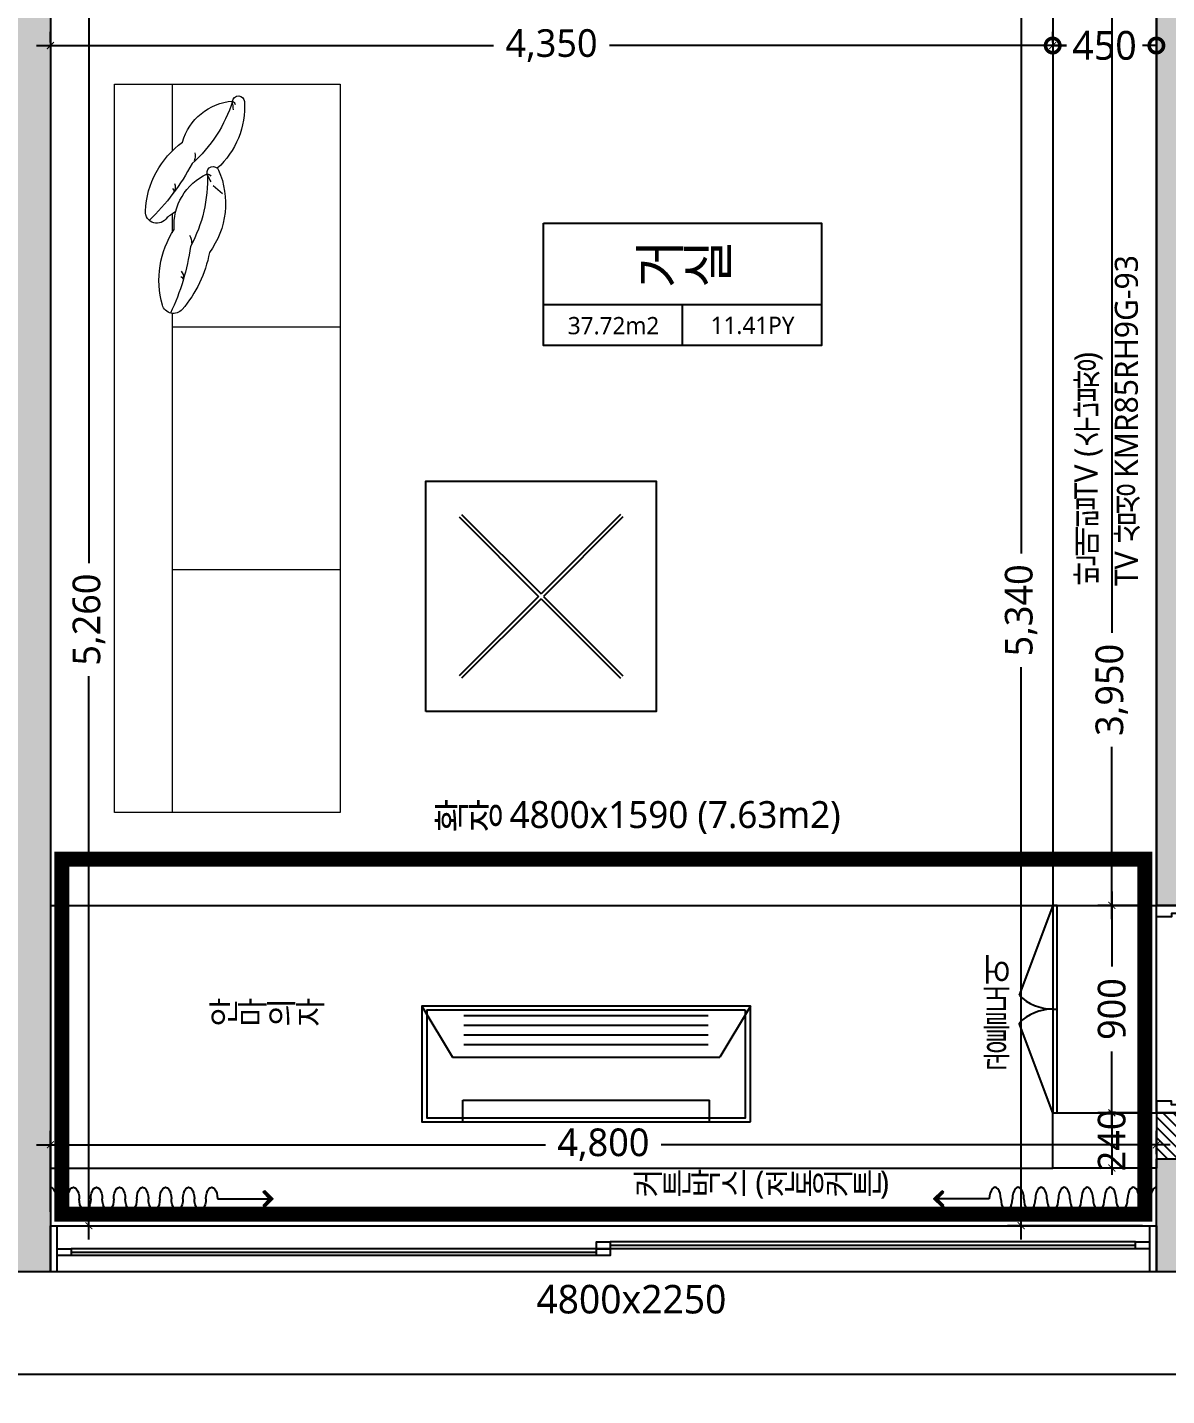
# Model space of a CAD drawing. Header units: millimetres. Extents: x -41292 to 298682, y -22072 to 33155.
# Drawn here: x 283948 to 288893, y 812 to 6749 of the extents above; entities that cross this region are included whole.
import ezdxf
from ezdxf.enums import TextEntityAlignment as Align

# ---------------------------------------------------------------- set-up
doc = ezdxf.new("R2010")
doc.units = ezdxf.units.MM
for name, pattern in [('CONT', [2, 1, 1]), ('DASHED2', [0.375, 0.25, -0.125]), ('HID', [2.3, 1.5, -0.8])]:
    doc.linetypes.add(name, pattern=pattern)
for name, color, linetype in [('0-ELC TEXT', 7, 'Continuous'), ('01. F-소품', 3, 'Continuous'), ('03-TEXT', 3, 'Continuous'), ('F-地坪分割线', 251, 'Continuous'), ('FORM(YOURNAME)-11', 1, 'Continuous'), ('P-门', 4, 'Continuous'), ('S-DIM', 7, 'Continuous'), ('TEX', 3, 'Continuous'), ('건축_벽체', 2, 'Continuous'), ('문자선', 3, 'Continuous'), ('벽1', 2, 'Continuous'), ('인테리어_가구_제작', 6, 'Continuous'), ('인테리어_기타', 8, 'Continuous'), ('인테리어_치수_내부', 8, 'Continuous'), ('인테리어_해치_벽체', 8, 'Continuous'), ('창호', 4, 'Continuous'), ('틀', 8, 'Continuous'), ('평면_가구', 6, 'Continuous')]:
    doc.layers.add(name, color=color, linetype=linetype)
doc.layers.add('인테리어_가구_보유', color=8, linetype='DASHED2', lineweight=0)
doc.styles.add('HY 울릉도 L', font='@Microsoft JhengHei UI Light.ttf')
doc.styles.add('YOURNAME', font='@Microsoft JhengHei UI Light.ttf')
doc.styles.add('넥슨고딕', font='@Microsoft JhengHei Light.ttf')
doc.styles.add('돋움', font='malgun.ttf')
doc.styles.add('코레일둥고', font='@Microsoft JhengHei Light.ttf')
doc.dimstyles.new('50', dxfattribs={"dimscale": 50, "dimtxt": 2.5, "dimasz": 2.5, "dimexe": 1.25, "dimexo": 2, "dimtad": 0, "dimdec": 0, "dimtxsty": '넥슨고딕', "dimblk": 'DOTSMALL', "dimcen": 2.5, "dimclrd": 1, "dimclre": 1, "dimclrt": 2, "dimadec": 0, "dimazin": 0, "dimtfac": 1, "dimtdec": 0, "dimtix": 1, "dimtmove": 0, "dimatfit": 3, "dimldrblk": 'DOTSMALL', "dimfxl": 1.25, "dimarcsym": 0})
doc.dimstyles.new('60', dxfattribs={"dimscale": 60, "dimtxt": 2, "dimasz": 0.5, "dimexe": 1, "dimexo": 1, "dimgap": 1, "dimtad": 0, "dimdec": 0, "dimrnd": 0.05, "dimdsep": 46, "dimlunit": 6, "dimtxsty": 'HY 울릉도 L', "dimblk": 'ARCHTICK', "dimcen": 2.5, "dimdle": 1, "dimclrd": 1, "dimclre": 1, "dimclrt": 2, "dimadec": 0, "dimazin": 0, "dimtfac": 1, "dimtdec": 0, "dimtix": 1, "dimtmove": 2, "dimatfit": 3, "dimldrblk": 'ARCHTICK', "dimfxl": 1, "dimlwd": -1, "dimlwe": -1, "dimarcsym": 0})

# ---------------------------------------------------------------- blocks, each defined once
blk = doc.blocks.new('FORM-ELEVATION')
at = {"layer": 'Defpoints'}
blk.add_lwpolyline([(-8309, 33708), (61071, 33708), (61071, -19692), (-8309, -19692)], close=True, dxfattribs=at)
at = {"layer": 'FORM(YOURNAME)-11', "color": 3, "style": 'YOURNAME'}
for tag, height, p in [('1', 451, (71041, -1219)), ('2', 451, (71041, -1863)), ('3', 451, (71041, -3150)), ('4', 451, (71041, -5081)), ('5', 515, (71041, -7398)), ('6', 515, (71041, -9650)), ('7', 515, (71041, -11903)), ('8', 515, (71041, -14155)), ('9', 515, (71041, -16408)), ('10', 515, (66791, -18596)), ('11', 515, (71041, -18660)), ('12', 515, (66791, -20848)), ('13', 515, (71041, -20848))]:
    blk.add_attdef(tag, text='', height=height, dxfattribs=at).set_placement(p, align=Align.MIDDLE_RIGHT)
blk = doc.blocks.new('asesdxd')
at = {"layer": '창호'}
for p, q in [((82026, 1449.4), (79746, 1449.4)), ((84366, 1479.4), (82086, 1479.4)), ((84366, 1449.4), (82086, 1449.4)), ((82026, 1419.4), (79746, 1419.4))]:
    blk.add_line(p, q, dxfattribs=at)
at = {"layer": '틀'}
for p, q in [((79656, 1549.4), (84456, 1549.4)), ((79656, 1349.4), (79656, 1549.4)), ((79686, 1349.4), (79686, 1549.4)), ((84426, 1549.4), (84426, 1349.4)), ((84456, 1549.4), (84456, 1349.4)), ((79746, 1434.4), (82026, 1434.4)), ((82086, 1464.4), (84366, 1464.4)), ((84456, 1349.4), (79656, 1349.4))]:
    blk.add_line(p, q, dxfattribs=at)
for points in [[(79686, 1419.4), (79686, 1449.4), (79746, 1449.4), (79746, 1419.4)], [(82026, 1449.4), (82026, 1479.4), (82086, 1479.4), (82086, 1449.4)], [(82026, 1419.4), (82026, 1449.4), (82086, 1449.4), (82086, 1419.4)], [(84366, 1449.4), (84366, 1479.4), (84426, 1479.4), (84426, 1449.4)]]:
    blk.add_lwpolyline(points, close=True, dxfattribs=at)
blk = doc.blocks.new('FFSFDF')
at = {"layer": '01. F-소품'}
blk.add_hatch(color=8, dxfattribs=at).paths.add_polyline_path([(1567672.9, 1746751.1), (1567679.9, 1746744.1), (1567715.3, 1746779.4), (1567679.9, 1746814.8), (1567672.9, 1746807.7), (1567701.2, 1746779.4)])
at = {"layer": '01. F-소품', "color": 8}
for p, q in [((1567672.9, 1746807.7), (1567679.9, 1746814.8)), ((1567474.8, 1746779.4), (1567701.2, 1746779.4)), ((1567672.9, 1746751.1), (1567679.9, 1746744.1))]:
    blk.add_line(p, q, dxfattribs=at)
for points in [[(1567672.9, 1746807.7), (1567701.2, 1746779.4), (1567672.9, 1746751.1)], [(1567679.9, 1746814.8), (1567715.3, 1746779.4), (1567679.9, 1746744.1)]]:
    blk.add_lwpolyline(points, dxfattribs=at)
for centre, start_param, end_param in [((1566799.8, 1746779.4), 1.570796, 4.712389), ((1566899.8, 1746779.4), 1.570796, 4.712389), ((1566999.8, 1746779.4), 1.570796, 4.712389), ((1567099.8, 1746779.4), 1.570796, 4.712389), ((1567199.8, 1746779.4), 1.570796, 4.712389), ((1567299.8, 1746779.4), 1.570796, 4.712389), ((1567399.8, 1746779.4), 1.570796, 4.712389), ((1566749.8, 1746779.4), 6.283185, 7.853982), ((1566849.8, 1746779.4), 4.712389, 7.853982), ((1566949.8, 1746779.4), 4.712389, 7.853982), ((1567049.8, 1746779.4), 4.712389, 7.853982), ((1567149.8, 1746779.4), 4.712389, 7.853982), ((1567249.8, 1746779.4), 4.712389, 7.853982), ((1567349.8, 1746779.4), 4.712389, 7.853982), ((1567449.8, 1746779.4), 4.712389, 7.853982)]:
    blk.add_ellipse(centre, major_axis=(0, -50), ratio=0.5, start_param=start_param, end_param=end_param, dxfattribs=at)
blk = doc.blocks.new('dasdac')
at = {"layer": '인테리어_치수_내부'}
for points in [[(891797.4, 112010.2), (891295.4, 112010.2), (891295.4, 110584.2), (891797.4, 110584.2), (891797.4, 112010.2)], [(891295.4, 112010.2), (891516.3, 111877.6)], [(891516.3, 110716.8), (891516.3, 111877.6)], [(891334.7, 110766.9), (891334.7, 111827.5)], [(891376.8, 110766.9), (891376.8, 111827.5)], [(891418.9, 110766.9), (891418.9, 111827.5)], [(891461.1, 110766.9), (891461.1, 111827.5)], [(891797.4, 111832.9), (891702.8, 111832.9)], [(891702.8, 110761.5), (891702.8, 111832.9)], [(891797.4, 110761.5), (891702.8, 110761.5)], [(891295.4, 110584.2), (891516.3, 110716.8)]]:
    blk.add_lwpolyline(points, dxfattribs=at)
blk = doc.blocks.new('zmsss')
at = {"layer": 'TEX', "color": 240, "true_color": 0xed1f24}
blk.add_lwpolyline([(122221.1, 19070.4), (122691.1, 19070.4), (122691.1, 17690.4), (122221.1, 17690.4)], close=True, dxfattribs=at)
at = {"layer": '건축_벽체'}
blk.add_blockref('dasdac', (-769090.2, -92916.8), dxfattribs=at)
blk = doc.blocks.new('tyzzk')
at = {"layer": '인테리어_가구_보유', "color": 8, "linetype": 'Continuous', "ltscale": 100}
for p, q in [((416402.9, 241733.8), (416693.4, 241733.8)), ((416966.8, 241733.8), (417048.6, 241733.8)), ((417397.5, 241733.8), (419562.9, 241733.8)), ((417456.2, 241733.8), (417456.2, 241003.8)), ((418509.5, 241733.8), (418509.5, 241003.8)), ((416792.3, 241580.9), (416792.3, 241580.9)), ((416879.2, 241514.7, 0), (416843.7, 241555.7, 0)), ((416879.2, 241514.7, 0), (416843.7, 241555.7, 0)), ((416476.7, 241471.2), (416476.7, 241471.2))]:
    blk.add_line(p, q, dxfattribs=at)
blk.add_lwpolyline([(416402.9, 241003.8), (419562.9, 241003.8), (419562.9, 241983.8), (416402.9, 241983.8)], close=True, dxfattribs=at)
for centre, radius, start, end in [((416974.2, 241452.7), 397.3, 92.97697, 143.69973), ((416278, 242527.9), 998.3, 298.06564, 315.8328), ((416956.2, 241799.3), 50.3, 299.52608, 92.97697), ((417253.4, 241393.3), 397.3, 74.21523, 123.69973), ((417347.9, 241727.6), 50, 310.64274, 74.21523), ((417014.7, 241480.5), 244.1, 85.71289, 155.71067), ((416850, 241758.5), 39, 246.81011, 297.30329), ((416867.8, 241742), 15.8, 220.86444, 310.86444), ((416533.1, 242032.9), 526.9, 323.17999, 328.23053), ((416967, 242641.8), 998.3, 278.06564, 295.46659), ((416720.1, 241453), 244.1, 105.71289, 175.71067), ((416296.1, 242046.7), 603.2, 287.42796, 318.48913), ((416819.3, 242183.5), 603.2, 267.42796, 298.48913), ((417088.3, 241701), 52.6, 235.42543, 274.97307), ((417037.3, 242089.4), 526.9, 280.56836, 310.64274), ((417241.3, 241723.2), 39, 226.81011, 277.30329), ((417252.4, 241701.6), 15.8, 200.86444, 290.86444), ((416713.9, 241685.3), 52.6, 255.42543, 294.97307), ((416500.6, 241780.1), 361.4, 266.50325, 317.75802), ((416786.6, 241555.5), 26.1, 77.55899, 246.50325), ((416920.3, 241862.9), 361.4, 246.50325, 306.23881), ((416812.6, 241583.1), 20.5, 186.09386, 240.06598), ((416867.3, 241677.7), 118.8, 234.03639, 250.11083), ((416480.1, 241445.4), 26.1, 97.55899, 266.50325), ((416495.1, 241480.2), 20.5, 206.09386, 260.06598), ((416514.1, 241587.8), 118.8, 254.03639, 270.11083)]:
    blk.add_arc(centre, radius, start, end, dxfattribs=at)
blk = doc.blocks.new('ediehsx')
at = {"layer": '인테리어_해치_벽체'}
h = blk.add_hatch(dxfattribs=at)
h.set_pattern_fill('ANSI31', color=256, scale=10, angle=450)
h.paths.add_polyline_path([(51456, -7810.6), (52456, -7810.6), (52456, -8020.6), (51456, -8020.6)])
h.paths.add_polyline_path([(54456, -18160.6), (54566.7, -18160.6), (54566.7, -17960.6), (54456, -17960.6)])
h.paths.add_polyline_path([(58986, -10080.6), (58986, -10910.6), (58856, -10910.6), (58856, -10080.6)])
h.paths.add_polyline_path([(58986, -9480.6), (58786, -9480.6), (58786, -10080.6), (58986, -10080.6)])
h.paths.add_polyline_path([(50716, -9920.6), (50716, -10660.6), (50586, -10660.6), (50586, -9920.6)])
h.paths.add_polyline_path([(50716, -9370.6), (50516, -9370.6), (50516, -9920.6), (50716, -9920.6)])
h.paths.add_polyline_path([(51616, -11560.6), (50916, -11560.6), (50916, -11660.6), (51616, -11660.6)])
h.paths.add_polyline_path([(47966, -11660.6), (48066, -11660.6), (48066, -12190.6), (47966, -12190.6)])
at = {"layer": '문자선'}
blk.add_lwpolyline([(54456, -18160.6), (54566.7, -18160.6), (54566.7, -17960.6), (54456, -17960.6)], close=True, dxfattribs=at)
blk = doc.blocks.new('_ArchTick')
at = {"color": 0, "linetype": 'ByBlock', "const_width": 0.15}
blk.add_lwpolyline([(-0.5, -0.5), (0.5, 0.5)], dxfattribs=at)
blk = doc.blocks.new('*D486')
at = {"layer": 'Defpoints', "color": 0, "transparency": 16777216}
for p in [(288398.4, 6670.3), (284048.4, 6623.4), (288398.4, 6623.4)]:
    blk.add_point(p, dxfattribs=at)
at = {"layer": 'S-DIM', "color": 1, "transparency": 16777216}
for p, q in [((284048.4, 6683.4), (284048.4, 6730.3)), ((288398.4, 6683.4), (288398.4, 6730.3)), ((283988.4, 6670.3), (285972.1, 6670.3)), ((288458.4, 6670.3), (286474.7, 6670.3))]:
    blk.add_line(p, q, dxfattribs=at)
at = {"layer": 'S-DIM', "color": 1, "transparency": 16777216, "xscale": 30, "yscale": 30, "zscale": 30, "rotation": 180}
blk.add_blockref('_ArchTick', (284048.4, 6670.3), dxfattribs=at)
at = {"layer": 'S-DIM', "color": 1, "transparency": 16777216, "xscale": 30, "yscale": 30, "zscale": 30}
blk.add_blockref('_ArchTick', (288398.4, 6670.3), dxfattribs=at)
at = {"layer": 'S-DIM', "color": 2, "transparency": 16777216, "insert": (286223.4, 6670.3), "char_height": 120, "attachment_point": 5, "style": 'HY 울릉도 L'}
blk.add_mtext('4,350', dxfattribs=at)
blk = doc.blocks.new('_DotSmall')
at = {"color": 0, "linetype": 'ByBlock', "const_width": 0.5}
blk.add_lwpolyline([(-0.0625, 0, 1), (0.0625, 0, 1)], format="xyb", close=True, dxfattribs=at)
blk = doc.blocks.new('*D487')
at = {"layer": 'Defpoints', "color": 0, "transparency": 16777216}
for p in [(288398.4, 6670.3), (288848.4, 6670.3), (288848.4, 6670.3)]:
    blk.add_point(p, dxfattribs=at)
at = {"layer": 'S-DIM', "color": 1, "lineweight": -2, "transparency": 16777216}
for p, q in [((288398.4, 6770.3), (288398.4, 6732.8)), ((288398.4, 6670.3), (288458.7, 6670.3)), ((288848.4, 6670.3), (288788.1, 6670.3)), ((288848.4, 6570.3), (288848.4, 6607.8))]:
    blk.add_line(p, q, dxfattribs=at)
at = {"layer": 'S-DIM', "color": 1, "lineweight": -2, "transparency": 16777216, "xscale": 125, "yscale": 125, "zscale": 125, "rotation": 180}
blk.add_blockref('_DotSmall', (288398.4, 6670.3), dxfattribs=at)
at = {"layer": 'S-DIM', "color": 1, "lineweight": -2, "transparency": 16777216, "xscale": 125, "yscale": 125, "zscale": 125}
blk.add_blockref('_DotSmall', (288848.4, 6670.3), dxfattribs=at)
at = {"layer": 'S-DIM', "color": 2, "transparency": 16777216, "insert": (288623.4, 6670.3), "char_height": 125, "attachment_point": 5, "style": '넥슨고딕'}
blk.add_mtext('450', dxfattribs=at)
blk = doc.blocks.new('ahewusgdfe')
at = {"layer": '인테리어_해치_벽체'}
h = blk.add_hatch(color=256, dxfattribs=at)
h.dxf.hatch_style = 1
h.paths.add_polyline_path([(308658.4, 13709.4), (308658.4, 13509.4), (308758.4, 13509.4), (308758.4, 8289.4), (308958.4, 8289.4), (308958.4, 10899.4), (309033.4, 10899.4), (309033.4, 12289.4), (308958.4, 12289.4), (308958.4, 13709.4)])
h.paths.add_polyline_path([(306848.4, 12189.4), (307858.4, 12189.4), (307858.4, 11979.4), (306848.4, 11979.4)])
h.paths.add_polyline_path([(311628.4, 6889.4), (311068.4, 6889.4), (311068.4, 8189.4), (311958.4, 8189.4), (311958.4, 8289.4), (311858.4, 8289.4), (311858.4, 10769.4), (313378.4, 10769.4), (313378.4, 8289.4), (312758.4, 8289.4), (312758.4, 8189.4), (313378.4, 8189.4), (313378.4, 6789.4), (313238.4, 6789.4), (313238.4, 3139.4), (312358.4, 3139.4), (312358.4, 2939.4), (313238.4, 2939.4), (313238.4, 1839.4), (312358.4, 1839.4), (312358.4, 1639.4), (313538.4, 1639.4), (313538.4, 11019.4), (312438.4, 11019.4), (312438.4, 12289.4), (311573.4, 12289.4), (311573.4, 12089.4), (312238.4, 12089.4), (312238.4, 11334.4), (312028.4, 11334.4), (312028.4, 11119.4), (311658.4, 11119.4), (311658.4, 8489.4), (309858.4, 8489.4), (309858.4, 8289.4), (310778.4, 8289.4), (310778.4, 6889.4), (309948.4, 6889.4), (309948.4, 6689.4), (311628.4, 6689.4)])
h.paths.add_polyline_path([(308848.4, 2939.4), (309358.4, 2939.4), (309358.4, 3139.4), (309048.4, 3139.4), (309048.4, 6889.4), (308848.4, 6889.4)])
h.paths.add_polyline_path([(308848.4, 1839.4), (308958.4, 1839.4), (308958.4, 1349.4), (308848.4, 1349.4)])
h.paths.add_polyline_path([(303848.4, 6809.4), (304048.4, 6809.4), (304048.4, 1349.4), (303848.4, 1349.4)])
h.paths.add_polyline_path([(302948.4, 6809.4), (302948.4, 6609.4), (300258.4, 6609.4), (300258.4, 1719.4), (300958.4, 1719.4), (300958.4, 1519.4), (300058.4, 1519.4), (300058.4, 6809.4)])
h.paths.add_polyline_path([(304008.4, 11839.4), (305108.4, 11839.4), (305108.4, 11079.4), (304008.4, 11079.4)], flags=16)
h.paths.add_polyline_path([(303258.4, 13209.4), (303888.4, 13209.4), (303888.4, 13709.4), (305198.4, 13709.4), (305198.4, 13509.4), (304008.4, 13509.4), (304008.4, 12049.4), (305158.4, 12049.4), (305158.4, 12189.4), (305848.4, 12189.4), (305848.4, 11979.4), (305308.4, 11979.4), (305308.4, 8339.4), (304358.4, 8339.4), (304358.4, 8539.4), (305108.4, 8539.4), (305108.4, 10879.4), (303558.4, 10879.4), (303558.4, 8339.4), (303358.4, 8339.4), (303358.4, 11019.4), (303908.4, 11019.4), (303908.4, 11839.4), (303358.4, 11839.4), (303358.4, 12049.4), (303688.4, 12049.4), (303688.4, 12269.4), (303908.4, 12269.4), (303908.4, 13009.4), (303258.4, 13009.4)])
h.paths.add_polyline_path([(300058.4, 13209.4), (300258.4, 13209.4), (300258.4, 8539.4), (302458.4, 8539.4), (302458.4, 8339.4), (300258.4, 8339.4), (300258.4, 7949.4), (300058.4, 7949.4)])
at = {"layer": '벽1'}
for points in [[(308848.4, 2939.4), (309358.4, 2939.4), (309358.4, 3139.4), (309048.4, 3139.4), (309048.4, 6889.4), (308848.4, 6889.4)], [(308848.4, 1839.4), (308958.4, 1839.4), (308958.4, 1349.4), (308848.4, 1349.4)]]:
    blk.add_lwpolyline(points, close=True, dxfattribs=at)
blk.add_lwpolyline([(303848.4, 6809.4), (304048.4, 6809.4), (304048.4, 1349.4), (303848.4, 1349.4), (303848.4, 6809.4)], dxfattribs=at)
blk = doc.blocks.new('*D578')
at = {"layer": 'Defpoints', "color": 0, "transparency": 16777216}
for p in [(289033.4, 12089.4), (289033.4, 8489.4), (289178, 8489.4), (275457.6, -11030.8), (275633.2, -11030.8), (275457.6, -11465.3)]:
    blk.add_point(p, dxfattribs=at)
at = {"layer": 'S-DIM', "color": 1, "transparency": 16777216}
for p, q in [((289178, 12149.4), (289178, 10001.5)), ((289093.4, 12089.4), (289238, 12089.4)), ((289178, 8429.4), (289178, 9507.2)), ((289093.4, 8489.4), (289238, 8489.4))]:
    blk.add_line(p, q, dxfattribs=at)
at = {"layer": 'S-DIM', "color": 1, "lineweight": -2, "transparency": 16777216}
for p, q in [((275557.6, -11030.8), (275695.7, -11030.8)), ((275633.2, -11030.8), (275633.2, -11085.8)), ((275633.2, -11465.3), (275633.2, -11410.2)), ((275557.6, -11465.3), (275695.7, -11465.3))]:
    blk.add_line(p, q, dxfattribs=at)
at = {"layer": 'S-DIM', "color": 1, "transparency": 16777216, "xscale": 30, "yscale": 30, "zscale": 30}
for p, rotation in [((289178, 12089.4), 90), ((289178, 8489.4), 270)]:
    blk.add_blockref('_ArchTick', p, dxfattribs=dict(at, rotation=rotation))
at = {"layer": 'S-DIM', "color": 1, "lineweight": -2, "transparency": 16777216, "xscale": 125, "yscale": 125, "zscale": 125}
for p, rotation in [((275633.2, -11030.8), 90), ((275633.2, -11465.3), 270)]:
    blk.add_blockref('_DotSmall', p, dxfattribs=dict(at, rotation=rotation))
at = {"layer": 'S-DIM', "color": 2, "transparency": 16777216, "attachment_point": 5, "rotation": 90}
for s, insert, char_height, style in [('3,600', (289178, 9754.4), 120, 'HY 울릉도 L'), ('435', (275633.2, -11248), 125, '넥슨고딕')]:
    blk.add_mtext(s, dxfattribs=dict(at, insert=insert, char_height=char_height, style=style))
blk = doc.blocks.new('*D605')
at = {"layer": 'Defpoints', "color": 0, "transparency": 16777216}
for p in [(288848.4, 1900.3), (288848.4, 1799.4), (284048.4, 1549.4)]:
    blk.add_point(p, dxfattribs=at)
at = {"layer": 'S-DIM', "color": 1, "transparency": 16777216}
for p, q in [((284048.4, 1609.4), (284048.4, 1960.3)), ((288848.4, 1859.4), (288848.4, 1960.3)), ((283988.4, 1900.3), (286197.1, 1900.3)), ((288908.4, 1900.3), (286699.7, 1900.3))]:
    blk.add_line(p, q, dxfattribs=at)
at = {"layer": 'S-DIM', "color": 1, "transparency": 16777216, "xscale": 30, "yscale": 30, "zscale": 30, "rotation": 180}
blk.add_blockref('_ArchTick', (284048.4, 1900.3), dxfattribs=at)
at = {"layer": 'S-DIM', "color": 1, "transparency": 16777216, "xscale": 30, "yscale": 30, "zscale": 30}
blk.add_blockref('_ArchTick', (288848.4, 1900.3), dxfattribs=at)
at = {"layer": 'S-DIM', "color": 2, "transparency": 16777216, "insert": (286448.4, 1900.3), "char_height": 120, "attachment_point": 5, "style": 'HY 울릉도 L'}
blk.add_mtext('4,800', dxfattribs=at)
blk = doc.blocks.new('*D606')
at = {"layer": 'Defpoints', "color": 0, "transparency": 16777216}
for p in [(284048.4, 6809.4), (284048.4, 1549.4), (284215.5, 1549.4)]:
    blk.add_point(p, dxfattribs=at)
at = {"layer": 'S-DIM', "color": 1, "transparency": 16777216}
for p, q in [((284215.5, 6869.4), (284215.5, 4424.7)), ((284108.4, 6809.4), (284275.5, 6809.4)), ((284215.5, 1489.4), (284215.5, 3934.1)), ((284108.4, 1549.4), (284275.5, 1549.4))]:
    blk.add_line(p, q, dxfattribs=at)
at = {"layer": 'S-DIM', "color": 1, "transparency": 16777216, "xscale": 30, "yscale": 30, "zscale": 30}
for p, rotation in [((284215.5, 6809.4), 90), ((284215.5, 1549.4), 270)]:
    blk.add_blockref('_ArchTick', p, dxfattribs=dict(at, rotation=rotation))
at = {"layer": 'S-DIM', "color": 2, "transparency": 16777216, "insert": (284215.5, 4179.4), "char_height": 120, "attachment_point": 5, "rotation": 90, "style": 'HY 울릉도 L'}
blk.add_mtext('5,260', dxfattribs=at)
blk = doc.blocks.new('*D607')
at = {"layer": 'Defpoints', "color": 0, "transparency": 16777216}
for p in [(288848.4, 6889.4), (288655, 2939.4), (288848.4, 2939.4)]:
    blk.add_point(p, dxfattribs=at)
at = {"layer": 'S-DIM', "color": 1, "transparency": 16777216}
for p, q in [((288655, 6949.4), (288655, 4121.6)), ((288788.4, 6889.4), (288595, 6889.4)), ((288655, 2879.4), (288655, 3627.2)), ((288788.4, 2939.4), (288595, 2939.4))]:
    blk.add_line(p, q, dxfattribs=at)
at = {"layer": 'S-DIM', "color": 1, "transparency": 16777216, "xscale": 30, "yscale": 30, "zscale": 30}
for p, rotation in [((288655, 6889.4), 90), ((288655, 2939.4), 270)]:
    blk.add_blockref('_ArchTick', p, dxfattribs=dict(at, rotation=rotation))
at = {"layer": 'S-DIM', "color": 2, "transparency": 16777216, "insert": (288655, 3874.4), "char_height": 120, "attachment_point": 5, "rotation": 90, "style": 'HY 울릉도 L'}
blk.add_mtext('3,950', dxfattribs=at)
blk = doc.blocks.new('*D608')
at = {"layer": 'Defpoints', "color": 0, "transparency": 16777216}
for p in [(288848.4, 2939.4), (288655, 2039.4), (288848.4, 2039.4)]:
    blk.add_point(p, dxfattribs=at)
at = {"layer": 'S-DIM', "color": 1, "transparency": 16777216}
for p, q in [((288655, 2999.4), (288655, 2673.9)), ((288788.4, 2939.4), (288595, 2939.4)), ((288655, 1979.4), (288655, 2304.9)), ((288788.4, 2039.4), (288595, 2039.4))]:
    blk.add_line(p, q, dxfattribs=at)
at = {"layer": 'S-DIM', "color": 1, "transparency": 16777216, "xscale": 30, "yscale": 30, "zscale": 30}
for p, rotation in [((288655, 2939.4), 90), ((288655, 2039.4), 270)]:
    blk.add_blockref('_ArchTick', p, dxfattribs=dict(at, rotation=rotation))
at = {"layer": 'S-DIM', "color": 2, "transparency": 16777216, "insert": (288655, 2489.4), "char_height": 120, "attachment_point": 5, "rotation": 90, "style": 'HY 울릉도 L'}
blk.add_mtext('900', dxfattribs=at)
blk = doc.blocks.new('*D609')
at = {"layer": 'Defpoints', "color": 0, "transparency": 16777216}
for p in [(288848.4, 2039.4), (288655, 1799.4), (288848.4, 1799.4)]:
    blk.add_point(p, dxfattribs=at)
at = {"layer": 'S-DIM', "color": 1, "transparency": 16777216}
for p, q in [((288788.4, 2039.4), (288595, 2039.4)), ((288655, 2039.4), (288655, 2069.4)), ((288655, 2039.4), (288655, 1799.4)), ((288788.4, 1799.4), (288595, 1799.4)), ((288655, 1799.4), (288655, 1769.4))]:
    blk.add_line(p, q, dxfattribs=at)
at = {"layer": 'S-DIM', "color": 1, "transparency": 16777216, "xscale": 30, "yscale": 30, "zscale": 30}
for p, rotation in [((288655, 2039.4), 270), ((288655, 1799.4), 90)]:
    blk.add_blockref('_ArchTick', p, dxfattribs=dict(at, rotation=rotation))
at = {"layer": 'S-DIM', "color": 2, "transparency": 16777216, "insert": (288655, 1919.4), "char_height": 120, "attachment_point": 5, "rotation": 90, "style": 'HY 울릉도 L'}
blk.add_mtext('240', dxfattribs=at)
blk = doc.blocks.new('*D623')
at = {"layer": 'Defpoints', "color": 0, "transparency": 16777216}
for p in [(288261.6, 6889.4), (288848.4, 6889.4), (288848.4, 1549.4)]:
    blk.add_point(p, dxfattribs=at)
at = {"layer": 'S-DIM', "color": 1, "transparency": 16777216}
for p, q in [((288261.6, 6949.4), (288261.6, 4466.1)), ((288788.4, 6889.4), (288201.6, 6889.4)), ((288261.6, 1489.4), (288261.6, 3972.7)), ((288788.4, 1549.4), (288201.6, 1549.4))]:
    blk.add_line(p, q, dxfattribs=at)
at = {"layer": 'S-DIM', "color": 1, "transparency": 16777216, "xscale": 30, "yscale": 30, "zscale": 30}
for p, rotation in [((288261.6, 6889.4), 90), ((288261.6, 1549.4), 270)]:
    blk.add_blockref('_ArchTick', p, dxfattribs=dict(at, rotation=rotation))
at = {"layer": 'S-DIM', "color": 2, "transparency": 16777216, "insert": (288261.6, 4219.4), "char_height": 120, "attachment_point": 5, "rotation": 90, "style": 'HY 울릉도 L'}
blk.add_mtext('5,340', dxfattribs=at)

msp = doc.modelspace()

# ---------------------------------------------------------------- linework, layer by layer
msp.add_line((288959.15, 2939.4), (288848.38, 2939.4))
at = {"color": 146, "linetype": 'HID', "ltscale": 20, "true_color": 0x105689, "const_width": 65}
msp.add_lwpolyline([(284098.38, 1599.4), (288798.38, 1599.4), (288798.38, 3139.4), (284098.38, 3139.4)], close=True, dxfattribs=at)
at = {"layer": 'F-地坪分割线'}
msp.add_line((288848.38, 2039.4), (288848.38, 2939.4), dxfattribs=at)
at = {"layer": 'P-门'}
for points in [[(288959.15, 2939.4), (288959.15, 2904.4), (288914.15, 2904.4), (288914.15, 2889.4), (288848.38, 2889.4), (288848.38, 2939.4)], [(288959.15, 2039.4), (288959.15, 2074.4), (288914.15, 2074.4), (288914.15, 2089.4), (288848.38, 2089.4), (288848.38, 2039.4)]]:
    msp.add_lwpolyline(points, close=True, dxfattribs=at)
at = {"layer": '인테리어_가구_제작', "color": 8, "linetype": 'CONT', "ltscale": 200}
for p, q in [((288398.38, 2939.4), (288252.26, 2549.99)), ((288398.38, 2039.4), (288252.26, 2428.81))]:
    msp.add_line(p, q, dxfattribs=at)
for points in [[(284048.38, 2939.4), (288848.38, 2939.4)], [(284048.38, 1799.4), (288398.38, 1799.4)]]:
    msp.add_lwpolyline(points, dxfattribs=at)
for centre, start, end in [((288400.12, 2700.08), 225.42912, 269.52868), ((288400.12, 2278.72), 90.47132, 134.57088)]:
    msp.add_arc(centre, 210.69, start, end, dxfattribs=at)
at = {"layer": '인테리어_기타', "color": 152, "true_color": 0x2776bb}
msp.add_line((286791.46, 5368.63), (286791.46, 5545.51), dxfattribs=at)
at = {"layer": '인테리어_기타'}
for p, q in [((285833.07, 4635.26), (286177.76, 4290.56)), ((286522.46, 4635.26), (286177.76, 4290.56)), ((285822.46, 4624.65), (286167.16, 4279.95)), ((286533.07, 4624.65), (286188.37, 4279.95)), ((286167.16, 4279.95), (285822.46, 3935.26)), ((286188.37, 4279.95), (286533.07, 3935.26)), ((286177.76, 4269.35), (285833.07, 3924.65)), ((286177.76, 4269.35), (286522.46, 3924.65))]:
    msp.add_line(p, q, dxfattribs=at)
at = {"layer": '인테리어_기타', "color": 152, "true_color": 0x2776bb}
msp.add_lwpolyline([(286187.85, 5899.27), (287395.06, 5899.27), (287395.06, 5545.51), (286187.85, 5545.51)], close=True, dxfattribs=at)
msp.add_lwpolyline([(287395.06, 5545.51), (287395.06, 5368.63), (286187.85, 5368.63), (286187.85, 5545.51)], dxfattribs=at)
at = {"layer": '인테리어_기타'}
msp.add_lwpolyline([(285677.76, 3779.95), (285677.76, 4779.95), (286677.76, 4779.95), (286677.76, 3779.95)], close=True, dxfattribs=at)
at = {"layer": '평면_가구'}
for points in [[(288848.38, 6889.4), (288398.38, 6889.4), (288398.38, 2939.4), (288848.38, 2939.4), (288848.38, 6889.4)], [(288398.38, 2939.4), (288398.38, 2039.4), (288418.38, 2039.4), (288418.38, 2939.4), (288398.38, 2939.4)], [(288398.38, 2489.4), (288418.38, 2489.4)]]:
    msp.add_lwpolyline(points, dxfattribs=at)
msp.add_lwpolyline([(288398.38, 2039.4), (288848.38, 2039.4), (288848.38, 1799.4), (288398.38, 1799.4)], close=True, dxfattribs=at)

# ---------------------------------------------------------------- block references
for name, p in [('asesdxd', (204392.4, 0)), ('ahewusgdfe', (-20000, 0)), ('ediehsx', (234392.4, 20000))]:
    msp.add_blockref(name, p)
at = {"color": 20, "rotation": 270}
msp.add_blockref('zmsss', (267993.01, 124706.55), dxfattribs=at)
at = {"color": 8, "xscale": -1, "rotation": 180}
msp.add_blockref('FFSFDF', (-1282701.38, 1748445.33), dxfattribs=at)
at = {"color": 8, "rotation": 180}
msp.add_blockref('FFSFDF', (1855598.15, 1748445.33), dxfattribs=at)
at = {"layer": '인테리어_가구_제작', "color": 8, "linetype": 'CONT', "ltscale": 200, "xscale": 0.25, "yscale": 0.25, "zscale": 0.25}
msp.add_blockref('FORM-ELEVATION', (280008.82, 5826.1), dxfattribs=at)
at = {"layer": '인테리어_기타', "xscale": -1, "rotation": 90}
msp.add_blockref('tyzzk', (526309.97, 422905.74), dxfattribs=at)

# ---------------------------------------------------------------- texts
at = {"color": 146, "linetype": 'HID', "ltscale": 20, "true_color": 0x105689, "style": '코레일둥고'}
msp.add_text('확장 4800x1590 (7.63m2)', height=116.6667, dxfattribs=at).set_placement((286593.57, 3275.01), align=Align.CENTER)
at = {"layer": '0-ELC TEXT', "style": '코레일둥고'}
for s, p in [('TV 삼성 KMR85RH9G-93', (288767.93, 4325.08)), ('반매립TV (수납장)', (288593.01, 4325.08)), ('공틀도어', (288200.6, 2216.59))]:
    msp.add_text(s, height=100, rotation=90, dxfattribs=at).set_placement(p)
for s, p in [('안마의자', (284730.32, 2429.49)), ('커튼박스 (전동커튼)', (286572.23, 1688.22))]:
    msp.add_text(s, height=100, dxfattribs=at).set_placement(p)
at = {"layer": '03-TEXT'}
for s, height, style, p in [('거실', 166.667, '코레일둥고', (286786.48, 5645.81)), ('37.72m2', 75, '넥슨고딕', (286492.43, 5417.52)), ('11.41PY', 75, '넥슨고딕', (287095.94, 5418.91))]:
    msp.add_text(s, height=height, dxfattribs=dict(at, style=style)).set_placement(p, align=Align.CENTER)
at = {"layer": '인테리어_기타', "color": 152, "true_color": 0x2776bb, "insert": (286033.66, 1292.51), "char_height": 123.9957, "attachment_point": 1, "style": '돋움'}
msp.add_mtext_dynamic_manual_height_columns('\\pxi-3,l4,t4;4800x2250', width=2076.8239, gutter_width=184.39, heights=[178.99], dxfattribs=at)

# ---------------------------------------------------------------- dimensions: what is measured, and where the dimension line sits
at = {"layer": 'S-DIM'}
for base, p1, p2, dimstyle, picture, middle in [((275633.18, -11030.75), (275457.59, -11465.28), (275457.59, -11030.75), '50', '*D578', (275633.18, -11248.02)), ((288261.59, 6889.4), (288848.38, 1549.4), (288848.38, 6889.4), '60', '*D623', (288261.59, 4219.4)), ((284215.5, 1549.4), (284048.38, 6809.4), (284048.38, 1549.4), '60', '*D606', (284215.5, 4179.4)), ((288654.96, 2039.4), (288848.38, 2939.4), (288848.38, 2039.4), '60', '*D608', (288654.96, 2489.4)), ((288654.96, 1799.4), (288848.38, 2039.4), (288848.38, 1799.4), '60', '*D609', (288654.96, 1919.4))]:
    dim = msp.add_linear_dim(base=base, p1=p1, p2=p2, angle=90, dimstyle=dimstyle, dxfattribs=at)
    dim.commit()
    dim.dimension.update_dxf_attribs({"geometry": picture, "text_midpoint": middle})
for base, p1, p2, picture, middle in [((289178.03, 8489.4), (289033.38, 12089.4), (289033.38, 8489.4), '*D578', (289178.03, 9754.37)), ((288654.96, 2939.4), (288848.38, 6889.4), (288848.38, 2939.4), '*D607', (288654.96, 3874.4))]:
    dim = msp.add_linear_dim(base=base, p1=p1, p2=p2, angle=90, dimstyle='60', dxfattribs=at)
    dim.commit()
    dim.dimension.update_dxf_attribs({"geometry": picture, "text_midpoint": middle, "dimtype": 160})
for base, p1, p2, dimstyle, picture, middle in [((288848.38, 6670.28), (288398.38, 6670.28), (288848.38, 6670.28), '50', '*D487', (288623.38, 6670.28)), ((288398.38, 6670.28), (284048.38, 6623.41), (288398.38, 6623.41), '60', '*D486', (286223.38, 6670.28)), ((288848.38, 1900.34), (284048.38, 1549.4), (288848.38, 1799.4), '60', '*D605', (286448.38, 1900.34))]:
    dim = msp.add_linear_dim(base=base, p1=p1, p2=p2, dimstyle=dimstyle, dxfattribs=at)
    dim.commit()
    dim.dimension.update_dxf_attribs({"geometry": picture, "text_midpoint": middle})

doc.saveas('drawing.dxf')
